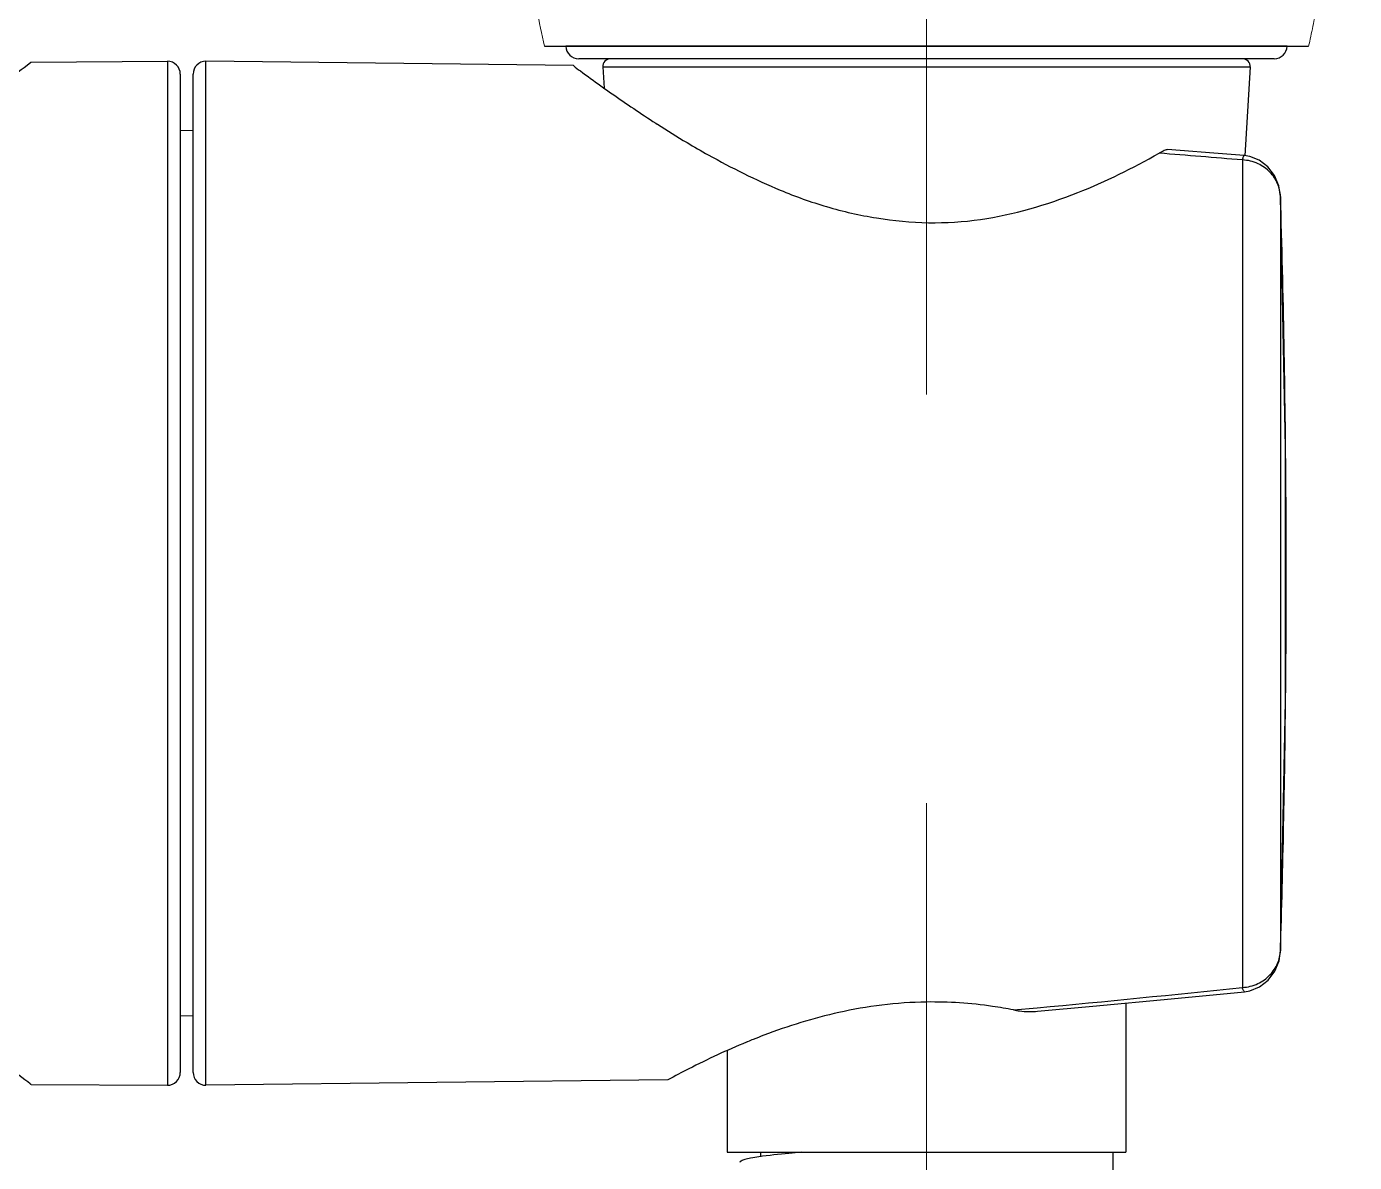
# Model space of a CAD drawing. Extents: x 11377 to 14537, y 53 to 2368.
# Drawn here: x 12538 to 12589.6, y 764.7 to 808.9 of the extents above; entities that cross this region are included whole.
import ezdxf

# ---------------------------------------------------------------- set-up
doc = ezdxf.new("R2010")
doc.units = 0
doc.header["$LTSCALE"] = 10
doc.header["$MEASUREMENT"] = 0
doc.linetypes.add('CENTER2', pattern=[28.575000000000003, 19.05, -3.175, 3.175, -3.175])
doc.layers.get('0').update_dxf_attribs({"linetype": 'CONTINUOUS'})
doc.layers.add('Cneter', color=1, linetype='CENTER2', lineweight=13)
doc.layers.add('DEF_LAYER_ASSEM_MEMBER', color=7, linetype='CONTINUOUS')

# ---------------------------------------------------------------- blocks, each defined once
blk = doc.blocks.new('TYJKT')
at = {"ltscale": 0.5}
blk.add_line((5017.572724102448, 1023.679522913403), (5047.272343867748, 1023.679675716863), dxfattribs=at)
at = {"color": 7, "linetype": 'Continuous', "lineweight": 15}
for points, knots in [([(5017.572724102448, 1023.679522913403), (5017.359558513666, 1024.623769541868), (5017.194070787426, 1025.554830015044), (5016.90718573585, 1027.394317254976), (5016.787961977253, 1028.303039966423), (5016.576673207932, 1030.104918881606), (5016.485678792566, 1030.9980296869), (5016.324416714863, 1032.774282023692), (5016.254366895248, 1033.657305324236), (5016.070121539614, 1036.295788715567), (5015.981221193568, 1038.041217780331), (5015.855643051761, 1041.516441834316), (5015.818975211212, 1043.246019955651), (5015.772392194922, 1048.419755402637), (5015.828333387433, 1051.849863460764), (5016.061753109808, 1058.686724559278), (5016.230829680168, 1062.092997753703), (5016.616284303531, 1068.885401546963), (5016.834284601049, 1072.270407919668), (5017.319410646112, 1079.022924207994), (5017.588566850774, 1082.390251553555), (5018.026224442303, 1087.435100153601), (5018.177089576206, 1089.116095871235), (5018.489141463168, 1092.477935131737), (5018.652017704627, 1094.158340574086), (5018.975886683318, 1097.519957823277), (5019.135524682919, 1099.203089761463), (5019.433513833252, 1102.559823794281), (5019.572118845256, 1104.23531592915), (5019.694117769718, 1105.914404374381)], [0, 0, 0, 0, 0.03125000000000026, 0.03125000000000026, 0.06250000000000051, 0.06250000000000051, 0.09375000000000078, 0.09375000000000078, 0.125000000000001, 0.125000000000001, 0.1875000000000015, 0.1875000000000015, 0.2500000000000019, 0.2500000000000019, 0.3750000000000019, 0.3750000000000019, 0.500000000000002, 0.500000000000002, 0.6250000000000016, 0.6250000000000016, 0.7500000000000011, 0.7500000000000011, 0.8125000000000009, 0.8125000000000009, 0.8750000000000007, 0.8750000000000007, 0.9375000000000003, 0.9375000000000003, 1, 1, 1, 1]), ([(5047.272344383337, 1023.67967804241), (5047.300760540596, 1023.807847898663), (5047.35823030029, 1024.067062780241), (5047.439221095404, 1024.460369632514), (5047.517837549397, 1024.862325770389), (5047.593743832692, 1025.272941553752), (5047.667222162708, 1025.692195439847), (5047.785003138862, 1026.400576975438), (5047.939730724116, 1027.431292385054), (5048.176924572175, 1029.251466365944), (5048.438534600757, 1031.726527083569), (5048.685745718329, 1034.848533649792), (5048.8801626205, 1038.310481550837), (5049.007292199492, 1042.049472354445), (5049.062564717516, 1046.170631769472), (5049.033619111043, 1050.678170083285), (5048.902182537244, 1055.600397748203), (5048.665023029142, 1061.0876179502), (5048.34486361865, 1066.975851349097), (5047.932705233456, 1073.449369302758), (5047.524006568972, 1079.024822860282), (5047.123039603593, 1083.954619214895), (5046.781704748572, 1087.867557387804), (5046.388558052853, 1092.117953332652), (5046.024839663967, 1095.882131127856), (5045.738312295714, 1098.933878806191), (5045.546113311523, 1101.054795858974), (5045.396156394484, 1102.785172391162), (5045.264648297866, 1104.388826890885), (5045.187771641994, 1105.420350521842), (5045.150951384024, 1105.914401228966)], [0, 0, 0, 0, 0.004457714257277123, 0.009015426146895959, 0.01367490120748589, 0.01843774102286938, 0.02330539184532548, 0.02827915259673732, 0.04314289256729112, 0.05935385497386671, 0.09225569983035675, 0.1307879112204152, 0.170819432005814, 0.2166675651946116, 0.2658055951578038, 0.3202437648081787, 0.3806468012689897, 0.4453343771513465, 0.5209480895883614, 0.5968166707495765, 0.6839360335112906, 0.7271650157381869, 0.7794212607681803, 0.8288429282498713, 0.8844504364470689, 0.9185730632173941, 0.9413734238524102, 0.9624613480227356, 0.982020772964168, 1, 1, 1, 1])]:
    blk.add_open_spline(points, degree=3, knots=knots, dxfattribs=at)

msp = doc.modelspace()

# ---------------------------------------------------------------- linework, layer by layer
at = {"layer": 'Cneter', "lineweight": 5, "ltscale": 0.5}
msp.add_line((12572.96491942544, 397.7156286270365), (12572.96491942544, 875.0879471383123), dxfattribs=at)
at = {"layer": 'DEF_LAYER_ASSEM_MEMBER', "color": 9, "linetype": 'Continuous'}
for p, q in [((12586.98002789813, 808.1314615221636), (12558.94981095264, 808.1314615221636)), ((12560.38438837804, 807.3287340060633), (12585.54545047274, 807.3287340060633)), ((12585.23968506774, 803.7115644847654), (12585.23968506774, 771.549587675363)), ((12586.72112873654, 802.2969028255648), (12586.72088125464, 802.2969255596654)), ((12586.72088648144, 802.2974815761627), (12586.72088891324, 772.9766163903623)), ((12586.72112862304, 772.9767026777627), (12586.72088889414, 772.9766119932647)), ((12576.34840097624, 770.675216699965), (12577.27039657954, 770.7598654906651))]:
    msp.add_line(p, q, dxfattribs=at)
at = {"layer": 'DEF_LAYER_ASSEM_MEMBER', "color": 7, "linetype": 'Continuous'}
for p, q in [((12586.48027081334, 807.6470485679638), (12559.44956803744, 807.6470485679638)), ((12538.01821544723, 807.4027601189628), (12538.15982362194, 807.5117078240619)), ((12538.15982362194, 807.5117078240619), (12538.16491942544, 807.515641160564)), ((12538.16491578324, 807.5156411389653), (12543.46491942544, 807.5470485679652)), ((12543.46491942544, 807.5470485679652), (12543.46491942544, 767.7470485679623)), ((12559.24105990294, 807.3782998625647), (12544.96491942544, 807.5470485679652)), ((12544.96491942544, 767.7470485679623), (12544.96491942544, 807.5470485679652)), ((12560.38438837804, 807.3287340060633), (12560.43463079694, 806.5072777178648)), ((12585.54545047274, 807.3287340060633), (12585.33449885363, 803.8797055214636)), ((12543.96491942544, 807.0470485679652), (12543.96491942544, 768.2470485679623)), ((12544.46491942544, 768.2470485679623), (12544.46491942544, 807.0470485679652)), ((12562.44084500473, 805.144109959263), (12562.49868787613, 805.1068660711644)), ((12562.49868787613, 805.1068660711644), (12562.50936910114, 805.1000025557623)), ((12544.46491942544, 804.8515880846644), (12543.96491942544, 804.8574982501632)), ((12580.71491942544, 770.936742742364), (12580.71491942544, 765.1470485679638)), ((12544.46491942544, 770.4425090512632), (12543.96491942544, 770.4365988857644)), ((12565.21491942544, 769.0932120788639), (12565.21491942544, 765.1470485679638)), ((12562.91822905274, 767.9592626297635), (12544.96491942544, 767.7470485679623)), ((12538.13752128794, 767.7995709646639), (12538.03880077053, 767.8755242816624)), ((12538.16442963533, 767.7784588778632), (12543.46491942544, 767.7470485679623)), ((12565.21491942544, 765.1470485679638), (12580.71491942544, 765.1470485679638)), ((12566.51491942543, 765.1470485679638), (12566.51491942543, 764.9679009663632)), ((12580.21491942544, 764.2470485679623), (12580.21491942544, 765.1470485679638))]:
    msp.add_line(p, q, dxfattribs=at)
for points in [[(12585.30725336284, 803.8814187815624), (12584.13104047774, 803.9743210311644), (12582.82552042574, 804.0757735763655), (12582.32594654254, 804.1141414076628)], [(12585.89760154203, 803.700186524562), (12585.52687884834, 803.8458698467621), (12585.30727511274, 803.8813705967623)], [(12586.72112789924, 802.2969023680635), (12586.65835608254, 802.7080941292625), (12586.48868870024, 803.1117180486654), (12586.22827054484, 803.4505734187624), (12585.89760110534, 803.7001866408646)], [(12586.72112947643, 772.9767013275632), (12586.92054552674, 782.6953116914628), (12586.92096213184, 792.5428680251644), (12586.72112875614, 802.2969025790626)], [(12585.32852363874, 771.3833986172649), (12585.53600188893, 771.4206666040627), (12585.90897673684, 771.573190432664), (12586.24025550963, 771.8308460577646), (12586.49901993074, 772.1779122526641), (12586.66458940204, 772.5877787735626), (12586.72112861564, 772.9767028091628)], [(12577.28317032994, 770.6232907059639), (12579.43167357854, 770.8163032037628), (12582.47207233834, 771.1016610132647), (12585.32844940414, 771.3833445838645)]]:
    msp.add_lwpolyline(points, dxfattribs=at)
for centre, radius, start, end in [((12559.44956793763, 808.1470485679638), 0.5, 181.786433303667, 270.0000114385033), ((12586.48027091323, 808.1470485679638), 0.5, 269.9999885614967, 358.213566696333), ((12560.68382881753, 807.3470485679645), 0.3, 89.99999999989578, 183.5000000588207), ((12585.24601003324, 807.3470485679645), 0.3, 356.4999999411792, 90), ((12543.46491942544, 807.0470485679652), 0.5, 0, 90), ((12544.96491942544, 807.0470485679652), 0.5, 90, 180), ((12584.19412586574, 838.8364320667642), 40.1045552537, 237.2683164160941, 239.201149803718), ((12576.20725421234, 744.6133773312649), 26.8387638177, 112.3185943364348, 112.4322723752581), ((12576.01977106544, 745.0716810977647), 26.3435952615, 111.8101873183772, 112.3199116026517), ((12575.57710234373, 746.1837912259653), 25.1466243139, 110.8171967338263, 111.8152070596962), ((12543.46491942544, 768.2470485679623), 0.5, 270, 0), ((12544.96491942544, 768.2470485679623), 0.5, 180, 270)]:
    msp.add_arc(centre, radius, start, end, dxfattribs=at)
at = {"layer": 'DEF_LAYER_ASSEM_MEMBER', "color": 9, "linetype": 'Continuous'}
for centre, radius, start, end in [((12507.73272947824, -125.8645697774373), 932.8017568350999, 85.2337704405604, 85.43294212740973), ((12109.20256932473, 787.6366577345652), 477.743323319, 0.3869473482477893, 1.758549388930281), ((12109.21725154224, 787.6370043526622), 477.7286390955001, 359.4118021914334, 0.3869176700781382), ((12109.21098474073, 787.6372318433641), 477.7349079022, 358.2414446283975, 359.4117826251036), ((12521.72915752503, 1371.845634989564), 603.6463629724, 275.2792264511795, 276.0393509888016)]:
    msp.add_arc(centre, radius, start, end, dxfattribs=at)
at = {"layer": 'DEF_LAYER_ASSEM_MEMBER', "color": 7, "linetype": 'Continuous'}
for points, start_tangent, end_tangent in [([(12507.76491942543, 807.3344833063638), (12508.91035076314, 806.4723459857632), (12511.95502671743, 804.3439563984648), (12514.00635681493, 803.0839696829644), (12515.14700024643, 802.4596640113632), (12516.36284251664, 801.8648248309655), (12519.01993870523, 800.871218616463), (12521.93347865234, 800.3410096657644), (12523.43689392073, 800.3172965672638), (12524.92822990464, 800.4704813016651), (12527.76108523754, 801.2230472709634), (12530.31594274284, 802.3405661171637), (12532.57394550883, 803.6071884214653), (12536.13228155814, 805.9942660452652), (12538.01821544723, 807.4027601189628)], (0.7946248075210783, -0.6071008279290099), (0.7931206661799864, 0.6090645358894364)), ([(12559.24116702544, 807.3782134448629), (12559.51694258524, 807.1711154011646), (12560.30382919314, 806.5983925672626)], (0.7866942347028323, -0.6173428391787867), (0.8137035062347726, -0.5812801423936977)), ([(12560.30382919314, 806.5983925672626), (12560.74443975183, 806.2867358986623), (12562.44084500473, 805.144109959263)], (0.8137035062637212, -0.5812801423531742), (0.8403677681281672, -0.542016618095131)), ([(12563.65956580514, 804.3878153280639), (12564.48432126713, 803.9122461949628), (12567.28073668353, 802.5409985234655)], (0.8593969202907593, -0.5113090390309547), (0.9220045664061383, -0.3871790019180135)), ([(12582.32594368484, 804.1141391591627), (12582.27689735124, 804.1057038844629), (12582.20378258773, 804.0771461534641), (12582.11238435394, 804.0324228158643), (12582.00782585444, 803.975375373564)], (-0.9970956625074181, 0.07615930546488188), (-0.8702843029944957, -0.4925497253693123)), ([(12575.06416783114, 801.4019644181644), (12578.84253642444, 802.4427866598635), (12582.00782913224, 803.9753772704644)], (0.9893205822918572, 0.1457559105275012), (0.8711270458472671, 0.4910577053599847)), ([(12567.28073668353, 802.5409985234655), (12569.08554071064, 801.8993192281632), (12571.02439995843, 801.4578273653642), (12573.04282947394, 801.2748039705621), (12575.06416783114, 801.4019644181644)], (0.9220045664077534, -0.3871790019141672), (0.9893205822915226, 0.1457559105297711)), ([(12538.03880077053, 767.8755242816624), (12536.19559616074, 769.253893897865), (12532.65464523264, 771.6372011590647), (12530.39982626354, 772.9102780944631), (12527.84674798654, 774.0409029746625), (12525.01197319003, 774.8088105489624), (12523.51817285443, 774.9748111941626), (12522.00996712684, 774.9648525178636), (12519.08358643224, 774.4445754584631), (12516.41283641254, 773.4503923346638), (12514.04238183114, 772.2304185266621), (12511.97939183583, 770.9659037220626), (12508.91729720563, 768.8268605923622), (12507.76491942543, 767.9596186195631)], (-0.7929583203835052, 0.6092758834342373), (-0.7946416312223263, -0.6070788070162889)), ([(12572.96584156084, 770.982107740565), (12571.22727581284, 770.8626737332634), (12569.56209492574, 770.5749142305649), (12566.64030577594, 769.6888200811627)], (-0.9998933853650519, -0.01460198285220519), (-0.9347320915111867, -0.3553532286319103)), ([(12576.34840097624, 770.675216699965), (12575.53212410084, 770.8135907837641), (12572.96584156084, 770.982107740565)], (-0.981708626224439, 0.1903895301651979), (-0.9998933853649258, -0.01460198286084056)), ([(12576.34840097624, 770.675216699965), (12576.58321106594, 770.637885352764), (12577.28317158463, 770.6232589781648)], (0.9817094353458868, -0.1903853580317037), (0.9961047476394415, 0.08817784149186686)), ([(12565.96582147704, 769.4212853202625), (12563.72838763824, 768.3854498164656), (12562.91822904743, 767.9592627059646)], (-0.9243315268407238, -0.3815903936006464), (-0.8794250606311043, -0.4760373543473021)), ([(12538.16491942544, 767.7790740326636), (12538.16320535733, 767.7799441568641), (12538.13752128794, 767.7995709646639)], (-0.9006192646520488, 0.4346089508254555), (-0.792179162654724, 0.6102885991526144)), ([(12566.44825351774, 764.9636534094643), (12566.13060276254, 764.9095095955636), (12565.90070170593, 764.8553565018628), (12565.76151179583, 764.8012013109656), (12565.71495379494, 764.7470486072634)], (-0.9888981810828126, -0.148594708691477), (-0.001015665931367976, -0.999999484211225)), ([(12568.11372252923, 765.1470485679638), (12567.61999862464, 765.1012410687654), (12566.44825351774, 764.9636534094643)], (-0.9960962591371468, -0.08827367972947645), (-0.9888981810827965, -0.1485947086915848))]:
    msp.add_spline(points, degree=3, dxfattribs=dict(at, start_tangent=start_tangent, end_tangent=end_tangent))
at = {"layer": 'DEF_LAYER_ASSEM_MEMBER', "color": 9, "linetype": 'Continuous'}
for points, start_tangent, end_tangent in [([(12586.72088876653, 802.2969198429637), (12586.60943978593, 802.7891735291632), (12586.31791445024, 803.2303419113632), (12585.84918016084, 803.5656658872649), (12585.23968417964, 803.7115530609626)], (-0.0395696480082452, 0.9992168147887143), (-0.9994113565027984, 0.03430656632827892)), ([(12585.30725281843, 803.8813724590655), (12585.29070364454, 803.8693389404652), (12585.27344665894, 803.8335534426624), (12585.25624801504, 803.7792296704647), (12585.23968506774, 803.7115644847654)], (-0.9966299640077418, 0.08202874399823167), (-0.2162958300045609, -0.9763278721426722)), ([(12585.23968409614, 771.5495971513628), (12585.84568208674, 771.6985831511629), (12586.31357871013, 772.0348402262644), (12586.60784744564, 772.4791718565648), (12586.72088878894, 772.9766164684625)], (0.9991241467865377, 0.04184422669942651), (0.0395247986878295, 0.9992185898434269)), ([(12585.32844477924, 771.3833903181621), (12585.30656728054, 771.3945273323625), (12585.28386402674, 771.4293787511633), (12585.23968476944, 771.5495886960634)], (-0.9947603426698054, -0.1022343418399681), (-0.2805795880284254, 0.9598307636150235))]:
    msp.add_spline(points, degree=3, dxfattribs=dict(at, start_tangent=start_tangent, end_tangent=end_tangent))

# ---------------------------------------------------------------- block references
msp.add_blockref('TYJKT', (7540.542385440338, -215.5481377929682))

doc.saveas('drawing.dxf')
